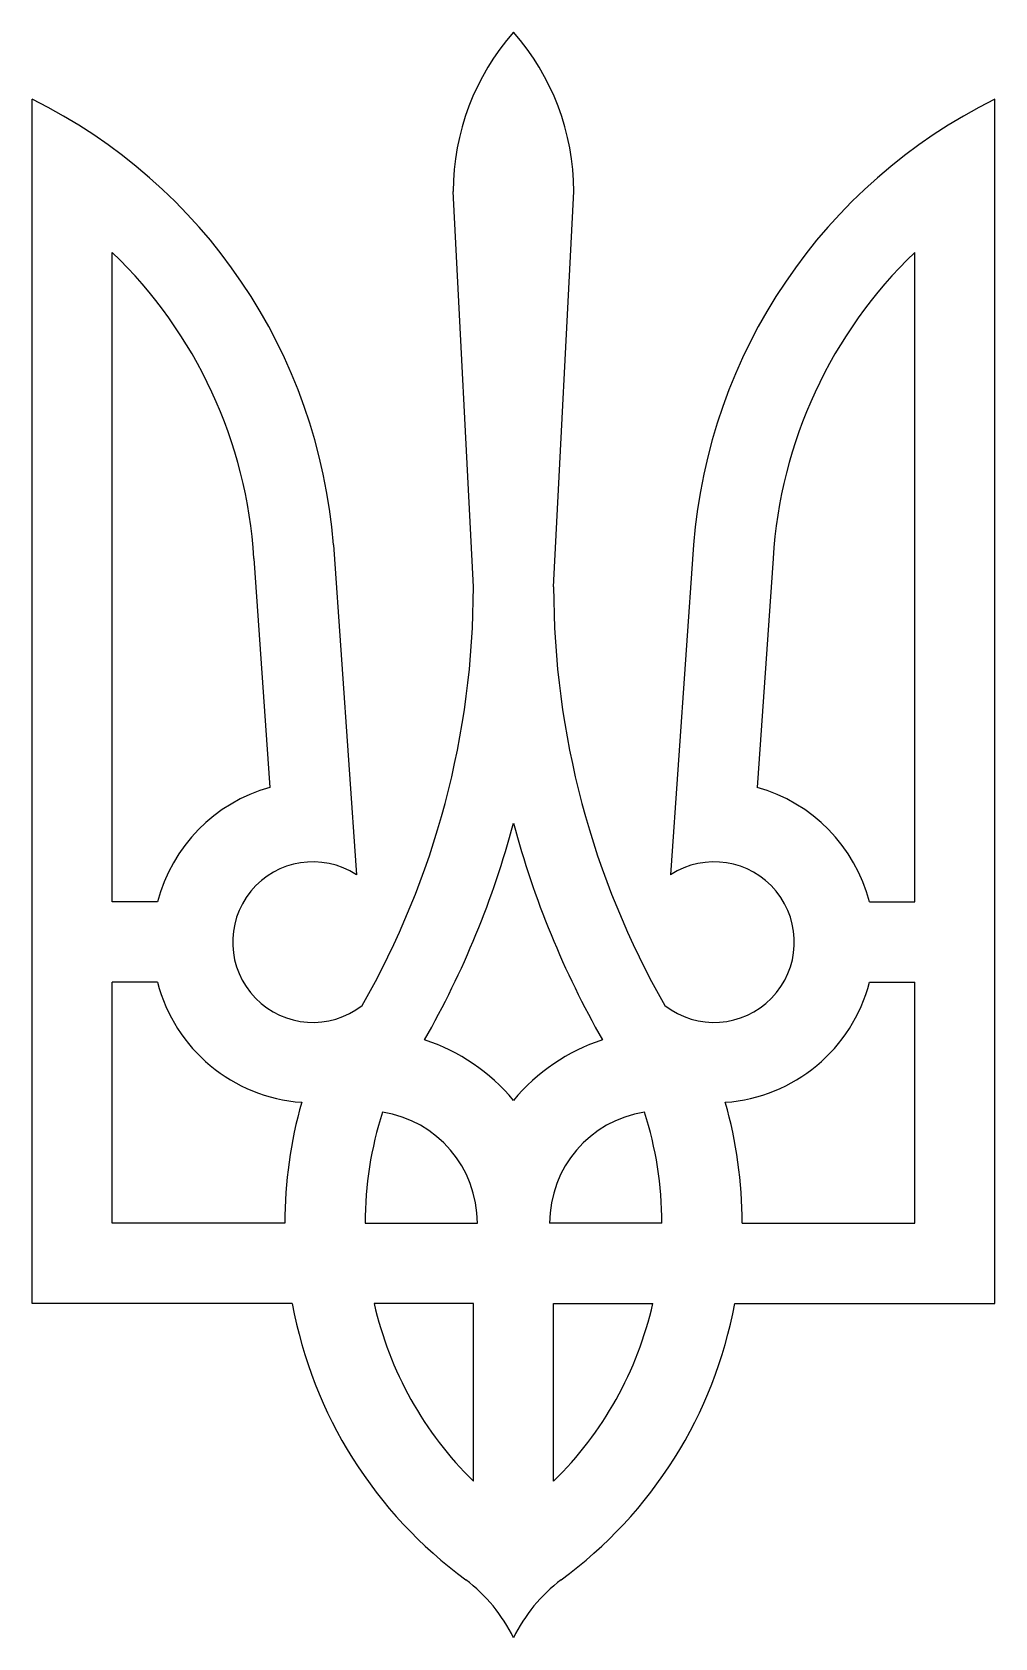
# Model space of a CAD drawing. Header units: millimetres. Extents: x -60 to 60, y -87 to 113.
import ezdxf

# ---------------------------------------------------------------- set-up
doc = ezdxf.new("R2010")
doc.units = ezdxf.units.MM

msp = doc.modelspace()

# ---------------------------------------------------------------- linework, layer by layer
at = {"color": 7, "linetype": 'Continuous', "lineweight": 25}
for p, q in [((-60, -45), (-60, 105)), ((60, -45), (60, 105)), ((-5, 44.25), (-7.5, 93.5)), ((5, 44.25), (7.5, 93.5)), ((-50, 5), (-50, 85.91)), ((50, 5), (50, 85.91)), ((-22.45, 49.49), (-19.58, 8.4)), ((22.45, 49.49), (19.58, 8.4)), ((-32.36, 47.8), (-30.36, 19.27)), ((32.36, 47.8), (30.36, 19.27)), ((-44.36, 5), (-50, 5)), ((44.36, 5), (50, 5)), ((-44.36, -5), (-50, -5)), ((-50, -35), (-50, -5)), ((44.36, -5), (50, -5)), ((50, -35), (50, -5)), ((-28.5, -35), (-50, -35)), ((-18.5, -35), (-4.5, -35)), ((18.5, -35), (4.5, -35)), ((28.5, -35), (50, -35)), ((-27.58, -45), (-60, -45)), ((-5, -45), (-17.37, -45)), ((-5, -67.14), (-5, -45)), ((5, -45), (17.37, -45)), ((5, -67.14), (5, -45)), ((27.58, -45), (60, -45))]:
    msp.add_line(p, q, dxfattribs=at)
for centre, radius, start, end in [((22.5, 93.5), 30, 138.5904, 180), ((-22.5, 93.5), 30, 0, 41.4096), ((-90, 44.25), 67.75, 4.4381, 63.7186), ((90, 44.25), 67.75, 116.2814, 175.5619), ((-90, 44.25), 57.75, 3.5254, 46.164), ((90, 44.25), 57.75, 133.836, 176.4746), ((-110, 44.25), 105, 330.2227, 0), ((110, 44.25), 105, 180, 209.7773), ((-25, 0), 20, 105.5464, 165.5225), ((25, 0), 20, 14.4775, 74.4536), ((-110, 44.25), 113.87, 330.2975, 345.0195), ((110, 44.25), 113.87, 194.9805, 209.7025), ((-25, 0), 10, 57.1532, 307.8507), ((25, 0), 10, 232.1493, 122.8468), ((-25, 0), 20, 194.4775, 265.9829), ((25, 0), 20, 274.0171, 345.5225), ((-18.5, -35), 24, 39.5712, 72.0195), ((18.5, -35), 24, 107.9805, 140.4288), ((26.5, -35), 55, 164.1202, 180), ((-26.5, -35), 55, 0, 15.8798), ((26.5, -35), 45, 162.102, 180), ((-18.5, -35), 14, 0, 81.051), ((18.5, -35), 14, 98.949, 180), ((-26.5, -35), 45, 0, 17.898), ((26.5, -35), 55, 190.4757, 233.8485), ((26.5, -35), 45, 192.8396, 225.573), ((-26.5, -35), 45, 314.427, 347.1604), ((-26.5, -35), 55, 306.1515, 349.5243), ((-18, -95.37), 20, 25.8158, 52.9214), ((18, -95.37), 20, 127.0786, 154.1842)]:
    msp.add_arc(centre, radius, start, end, dxfattribs=at)

doc.saveas('drawing.dxf')
